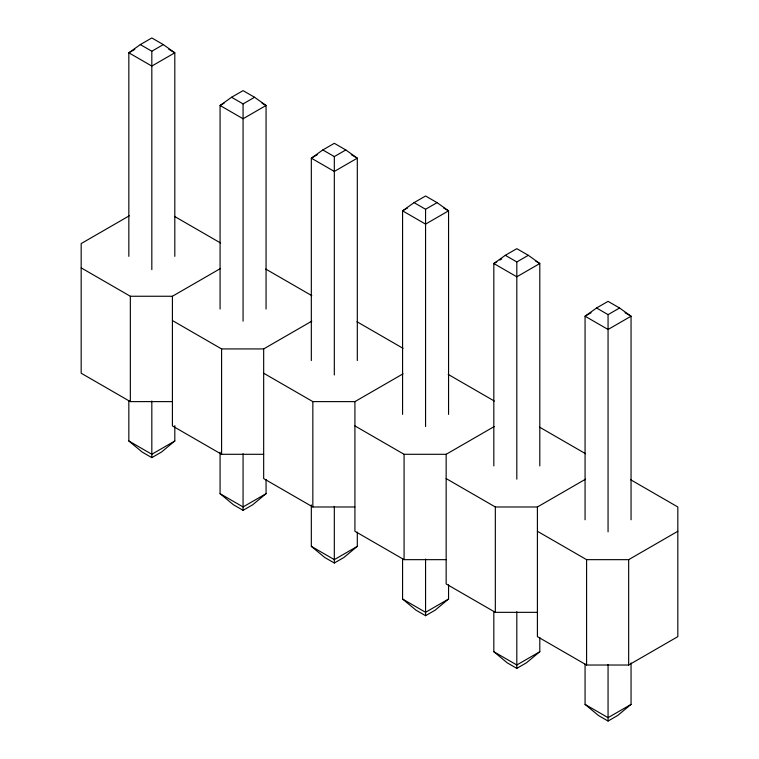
<?xml version="1.0" encoding="UTF-8"?>
<svg xmlns="http://www.w3.org/2000/svg" width="759" height="759" viewBox="0 0 759 759"><rect width="100%" height="100%" fill="white"/><g stroke="black" fill="none" stroke-linecap="round" stroke-linejoin="round"><path stroke-width="1.14" d="M174.807 425.6L174.807 440.988L161.42 452.098L151.819 457.639L142.218 452.098L128.831 440.988L128.831 400.752M266.058 479.47L266.058 493.673L252.671 504.782L243.07 510.323L233.468 504.782L220.072 493.673L220.072 452.25M357.309 532.154L357.309 546.357L343.922 557.467L334.321 563.007L324.719 557.467L311.323 546.357L311.323 504.934M448.56 584.828L448.56 599.031L435.163 610.141L425.562 615.691L415.96 610.141L402.574 599.031L402.574 558.795M539.801 637.513L539.801 651.715L526.414 662.825L516.813 668.366L507.211 662.825L493.824 651.715L493.824 611.479M631.052 662.977L631.052 704.399L617.665 715.509L608.063 721.05L598.462 715.509L585.066 704.399L585.066 664.153M174.807 256.362L174.807 52.798L163.318 44.591L151.819 37.95L140.32 44.591L128.831 52.798L128.831 256.362M266.058 309.046L266.058 105.482L254.569 97.266L243.07 90.634L231.571 97.266L220.072 105.482L220.072 309.046M357.309 360.544L357.309 158.166L345.81 149.95L334.321 143.309L322.822 149.95L311.323 158.166L311.323 360.544M448.56 414.405L448.56 210.841L437.061 202.634L425.562 195.993L414.072 202.634L402.574 210.841L402.574 414.405M539.801 465.903L539.801 263.525L528.311 255.309L516.813 248.677L505.314 255.309L493.824 263.525L493.824 465.903M631.052 519.773L631.052 316.209L619.553 307.993L608.063 301.361L596.565 307.993L585.066 316.209L585.066 519.773M134.827 49.335L128.831 52.798L151.819 66.071L174.807 52.798L168.811 49.335M140.32 44.591L151.819 51.223L163.318 44.591M224.076 103.177L220.072 105.482L243.07 118.755L266.058 105.482L262.064 103.177M231.571 97.266L243.07 103.907L254.569 97.266M129.315 215.774L81.175 243.573L81.175 373.229L130.339 401.615L172.416 401.615M317.319 154.703L311.323 158.166L334.321 171.439L357.309 158.166L351.313 154.703M322.822 149.95L334.321 156.591L345.81 149.95M81.175 267.87L130.339 296.257L172.416 296.257L220.565 268.458M407.574 207.957L402.574 210.841L425.562 224.123L448.56 210.841L443.56 207.957M414.072 202.634L425.562 209.266L437.061 202.634M172.416 320.545L221.59 348.931L263.667 348.931L311.816 321.142M174.807 440.988L151.819 454.262L128.831 440.988M496.822 261.798L493.824 263.525L516.813 276.798L539.801 263.525L535.807 261.219M499.82 260.062L501.813 258.904M505.314 255.309L516.813 261.95L528.311 255.309M263.667 373.229L312.841 401.615L354.918 401.615L403.057 373.817M266.058 493.673L243.07 506.946L220.072 493.673M591.062 312.746L585.066 316.209L608.063 329.482L631.052 316.209L625.055 312.746M596.565 307.993L608.063 314.634L619.553 307.993M354.918 425.913L404.082 454.299L446.159 454.299L494.308 426.501M357.309 546.357L334.321 559.63L311.323 546.357M446.159 478.587L495.333 506.984L537.41 506.984L585.559 479.185M448.56 599.031L425.562 612.304L402.574 599.031M537.41 531.272L586.584 559.658L628.661 559.658L677.825 531.272M539.801 651.715L516.813 664.988L493.824 651.715M537.41 506.984L537.41 636.64L586.584 665.026L628.661 665.026L677.825 636.64L677.825 506.984L630.71 479.773M631.052 704.399L608.063 717.672L585.066 704.399M172.416 296.257L172.416 425.913L221.59 454.299L263.667 454.299M263.667 348.931L263.667 478.597L312.841 506.984L354.918 506.984M354.918 401.615L354.918 531.272L404.082 559.658L446.159 559.658M446.159 454.299L446.159 583.956L495.333 612.342L537.41 612.342M174.466 216.372L220.565 242.984M265.716 269.047L311.816 295.659M356.967 321.731L403.057 348.343M448.208 374.415L494.308 401.027M539.459 427.089L585.559 453.711M628.661 559.658L628.661 665.026M608.063 314.634L608.063 531.86M608.063 664.41L608.063 721.05M586.584 559.658L586.584 665.026M516.813 261.95L516.813 479.176M516.813 611.735L516.813 668.366M495.333 506.984L495.333 612.342M425.562 209.266L425.562 426.501M425.562 559.051L425.562 615.691M404.082 454.299L404.082 559.658M334.321 156.591L334.321 375.003M334.321 506.367L334.321 563.007M312.841 401.615L312.841 506.984M243.07 103.907L243.07 321.133M243.07 453.683L243.07 510.323M221.59 348.931L221.59 454.299M151.819 51.223L151.819 269.635M151.819 401.008L151.819 457.639M130.339 296.257L130.339 401.615"/></g></svg>
